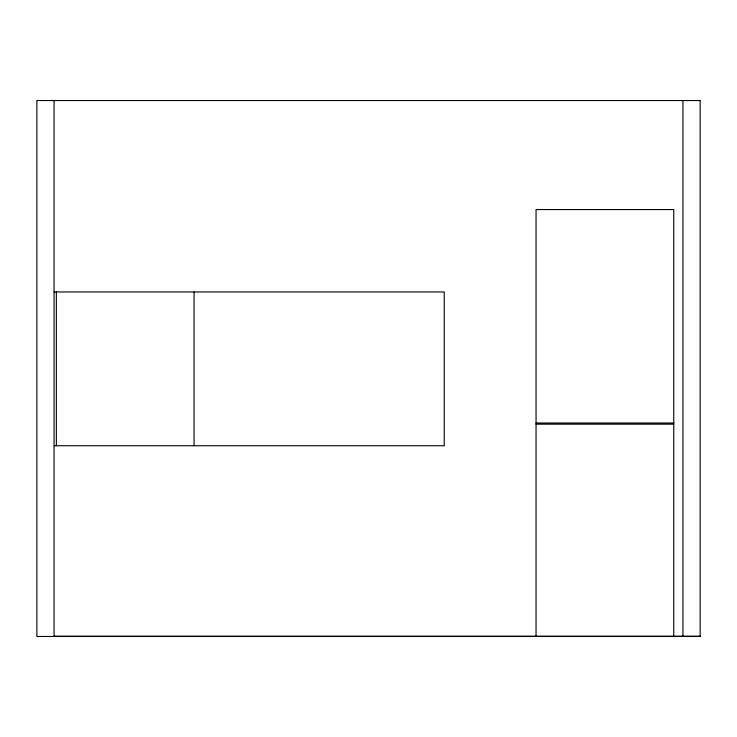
<?xml version="1.0" encoding="UTF-8"?>
<svg xmlns="http://www.w3.org/2000/svg" width="737" height="737" viewBox="0 0 737 737"><rect width="100%" height="100%" fill="white"/><g stroke="black" fill="none" stroke-linecap="round" stroke-linejoin="round"><path stroke-width="1.11" d="M54.068 291.953L444.236 291.953L444.236 445.728L54.068 445.728M536.048 423.01L673.756 423.01M536.048 424.162L673.756 424.162M54.068 636.234L700.15 636.234M682.932 100.536L682.932 636.464M673.756 636.464L673.756 209.557L536.048 209.557L536.048 636.464M194.071 291.953L194.071 445.728M56.362 291.953L56.362 445.728M54.068 100.536L54.068 636.464M700.15 100.536L36.85 100.536L36.85 636.464L700.15 636.464L700.15 100.536"/></g></svg>
